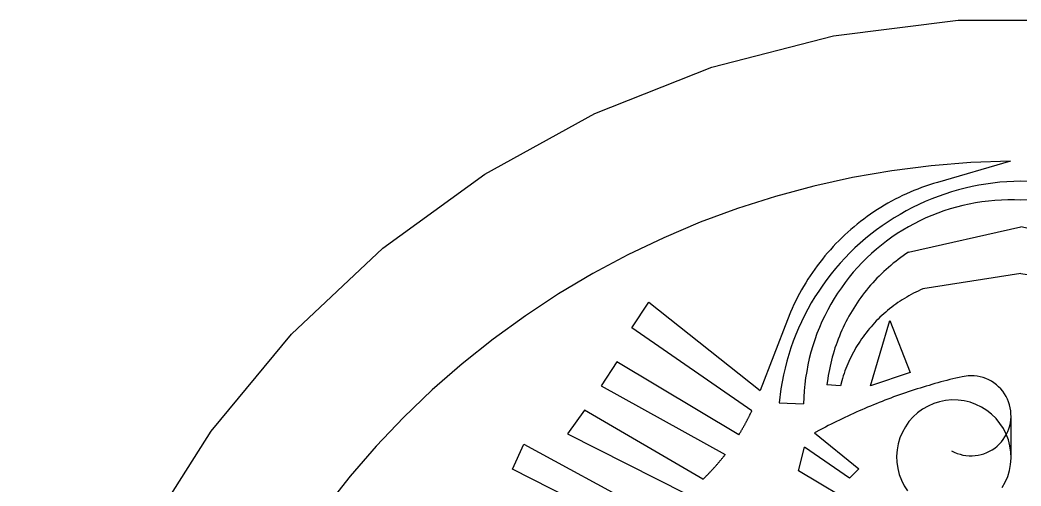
# Model space of a CAD drawing. Extents: x -25 to 325, y -25 to 325.
# Drawn here: x -25 to 150, y 243.3 to 324.7 of the extents above; entities that cross this region are included whole.
import ezdxf

# ---------------------------------------------------------------- set-up
doc = ezdxf.new("R2010")
doc.units = 0
doc.layers.get('0').update_dxf_attribs({"linetype": 'CONTINUOUS'})

msp = doc.modelspace()

# ---------------------------------------------------------------- linework, layer by layer
for p, q in [((148.160187, 299.988892), (135.379837, 296.293365)), ((130.338577, 284.115417), (150, 288.555115)), ((169.661423, 284.115417), (150, 288.555115)), ((150, 280.367035), (132.845444, 277.691559)), ((150, 280.367035), (167.154556, 277.691559)), ((81.975723, 270.910156), (84.951263, 275.373474)), ((84.951263, 275.373474), (104.40786, 259.948425)), ((109.184372, 272.297455), (104.40786, 259.948425)), ((123.706299, 260.77356), (127.063782, 272.188965)), ((127.063782, 272.188965), (130.619324, 263.077881)), ((102.947227, 256.412445), (81.975723, 270.910156)), ((79.328209, 264.95932), (76.635803, 260.752411)), ((100.673912, 252.199142), (79.328209, 264.95932)), ((130.619324, 263.077881), (123.706299, 260.77356)), ((76.635803, 260.752411), (98.304001, 248.784058)), ((118.430946, 260.770203), (116.080757, 260.92688)), ((107.717979, 257.801605), (112.007103, 257.636627)), ((73.709511, 256.508789), (70.72657, 252.407257)), ((94.402283, 244.439087), (73.69873, 256.515076)), ((148.263275, 248.308685), (148.263275, 255.539246)), ((70.72657, 252.407257), (91.475021, 241.884842)), ((113.920509, 252.541306), (121.649681, 246.279236)), ((61.090199, 246.225113), (63.091099, 250.560394)), ((63.10207, 250.554459), (86.409843, 237.955673)), ((111.129311, 245.949066), (112.156227, 250.056747)), ((119.996597, 244.626144), (112.153992, 250.047775)), ((82.850822, 235.196426), (61.090199, 246.225113)), ((124.198479, 238.13649), (111.129311, 245.949066)), ((121.649681, 246.279236), (119.996597, 244.626144))]:
    msp.add_line(p, q)
for points in [[(-12.69045, 85.578308), (-19.481606, 106.479385), (-23.599611, 128.066818), (-24.979523, 150.000137), (-23.599577, 171.933472), (-19.481537, 193.520889), (-12.690346, 214.421951), (-3.333107, 234.307053), (8.442612, 252.862564), (22.451101, 269.795898), (38.471436, 284.839935), (56.250969, 297.757507), (75.5093, 308.344818), (95.942719, 316.434967), (117.228981, 321.900299), (139.032379, 324.654694), (161.009079, 324.654663)], [(148.160187, 299.988892), (141.22023, 299.74704), (134.298477, 299.189514), (127.409271, 298.317474), (120.566917, 297.13269), (113.785591, 295.637665), (107.079353, 293.835449), (100.462105, 291.729828), (93.947578, 289.325165), (87.549278, 286.626404), (81.280464, 283.639191), (75.15416, 280.369659), (69.183044, 276.824677), (63.379501, 273.011505), (57.755562, 268.93811), (52.322891, 264.612915), (47.092751, 260.044861), (42.075985, 255.243484), (37.283001, 250.218689), (32.723728, 244.980896), (28.407629, 239.541)], [(150.000015, 296.507751), (148.769241, 296.479218), (147.53978, 296.415375), (146.312668, 296.316223), (145.088913, 296.181885), (143.869507, 296.012451), (142.655487, 295.808075), (141.44783, 295.568909), (140.247543, 295.295166), (139.055603, 294.987061), (137.873016, 294.644836), (136.700745, 294.268799), (135.539749, 293.859253), (134.390991, 293.416504), (133.255432, 292.940979), (132.134003, 292.433014), (131.027603, 291.893066), (129.93718, 291.321564), (128.863617, 290.718964), (127.807816, 290.085785), (126.770622, 289.422546), (125.752907, 288.729797), (124.755516, 288.008087), (123.779251, 287.258057), (122.824936, 286.480286), (121.893356, 285.675415), (120.985275, 284.844116), (120.10144, 283.987122), (119.242592, 283.105042), (118.409424, 282.1987), (117.602631, 281.268799), (116.822876, 280.316101), (116.070808, 279.3414), (115.347046, 278.34549), (114.652184, 277.329224), (113.986794, 276.293396), (113.351433, 275.238922), (112.746613, 274.166595), (112.172844, 273.077362), (111.630592, 271.972107), (111.120308, 270.851715), (110.642418, 269.717133), (110.197304, 268.569305), (109.785347, 267.409149), (109.406868, 266.237671), (109.062202, 265.055786), (108.751617, 263.864471), (108.47538, 262.664764), (108.233711, 261.457581), (108.02681, 260.243988), (107.717987, 257.801605)], [(135.379822, 296.293365), (134.688309, 296.086639), (134.000641, 295.867462), (133.317032, 295.635925), (132.637711, 295.392059), (131.962921, 295.136017), (131.292831, 294.867798), (130.627716, 294.587555), (129.967758, 294.295349), (129.313171, 293.991302), (128.664185, 293.675476), (128.020996, 293.348022), (127.383835, 293.008972), (126.752892, 292.658508), (126.128365, 292.296722), (125.510475, 291.923706), (124.899414, 291.539612), (124.295387, 291.144562), (123.698586, 290.738678), (123.1092, 290.322083), (122.527428, 289.894897), (121.953461, 289.457336), (121.387474, 289.00946), (120.829674, 288.551453), (120.28022, 288.083435), (119.739296, 287.605591), (119.207092, 287.118073), (118.683762, 286.621033), (118.169495, 286.114624), (117.664436, 285.59903), (117.16877, 285.074402), (116.682655, 284.540894), (116.206238, 283.998749), (115.739685, 283.448059), (115.283142, 282.889038), (114.836754, 282.321899), (114.400681, 281.746765), (113.975052, 281.163879), (113.560005, 280.573395), (113.155685, 279.975525), (112.762215, 279.370483), (112.37973, 278.758392), (112.008347, 278.139526), (111.648193, 277.514069), (111.299385, 276.882202), (110.962036, 276.244141), (110.636246, 275.600098), (110.322136, 274.950287), (110.019798, 274.294922), (109.72934, 273.634186), (109.184372, 272.297455)], [(152.460251, 296.415375), (149.999985, 296.507751)], [(150, 293.198975), (148.861694, 293.239258), (147.722687, 293.243683), (146.584106, 293.212219), (145.447083, 293.144897), (144.312744, 293.041809), (143.18222, 292.902985), (142.056625, 292.728668), (140.937088, 292.518921), (139.824707, 292.274048), (138.720596, 291.994232), (137.625854, 291.679779), (136.54155, 291.330994), (135.468781, 290.948212), (134.4086, 290.53183), (133.362076, 290.082245), (132.330215, 289.599915), (131.314072, 289.085297), (130.314651, 288.53894), (129.332932, 287.961365), (128.369904, 287.353149), (127.426514, 286.714905), (126.5037, 286.047241), (125.602379, 285.350861), (124.723442, 284.626404), (123.867767, 283.874603), (123.036201, 283.096252), (122.229576, 282.292084), (121.448677, 281.462891), (120.694298, 280.609497), (119.967178, 279.732758), (119.268036, 278.833557), (118.597572, 277.912781), (117.956451, 276.971344), (117.345314, 276.010162), (116.764755, 275.030212), (116.215363, 274.03244), (115.697678, 273.017883), (115.212212, 271.987488), (114.759445, 270.942352), (114.339836, 269.883423), (113.953796, 268.811829), (113.601707, 267.728607), (113.28392, 266.634827), (113.000755, 265.531555), (112.75248, 264.419922), (112.53936, 263.301025), (112.361588, 262.175964), (112.219353, 261.045868), (112.112793, 259.911865), (112.007088, 257.636597)], [(152.277298, 293.243683), (150, 293.198975)], [(130.338577, 284.115387), (129.879883, 283.809448), (129.426529, 283.495667), (128.978668, 283.174103), (128.536423, 282.844849), (128.099915, 282.508026), (127.669281, 282.163696), (127.244659, 281.812012), (126.826164, 281.453064), (126.413925, 281.086945), (126.008064, 280.713745), (125.608696, 280.333618), (125.21595, 279.946655), (124.829941, 279.552979), (124.450775, 279.152679), (124.078575, 278.745941), (123.713448, 278.332794), (123.355499, 277.913452), (123.004845, 277.487976), (122.661575, 277.056519), (122.325806, 276.619202), (121.997627, 276.176147), (121.677139, 275.727509), (121.364441, 275.273407), (121.059624, 274.813965), (120.762779, 274.349335), (120.473991, 273.879669), (120.193352, 273.40509), (119.920937, 272.92572), (119.656837, 272.441742), (119.401123, 271.953278), (119.153877, 271.46048), (118.915169, 270.96347), (118.685066, 270.462433), (118.463646, 269.957489), (118.250961, 269.448822), (118.047096, 268.936523), (117.852089, 268.420807), (117.666016, 267.901825), (117.488914, 267.379669), (117.320854, 266.854553), (117.16188, 266.32663), (117.012032, 265.796021), (116.871361, 265.262909), (116.739906, 264.727478), (116.617714, 264.189819), (116.504814, 263.650146), (116.401237, 263.108612), (116.307022, 262.565369), (116.222191, 262.020599), (116.080765, 260.92688)], [(132.845444, 277.691559), (132.431274, 277.510986), (132.020447, 277.322906), (131.613113, 277.12738), (131.209396, 276.9245), (130.809433, 276.714325), (130.413345, 276.496918), (130.021271, 276.272369), (129.633347, 276.04071), (129.24968, 275.802063), (128.870422, 275.556488), (128.495697, 275.304047), (128.125595, 275.044861), (127.760277, 274.778992), (127.399841, 274.506531), (127.044418, 274.22757), (126.694115, 273.9422), (126.349052, 273.650513), (126.009346, 273.3526), (125.675102, 273.048584), (125.346443, 272.738556), (125.02346, 272.422577), (124.706276, 272.1008), (124.394981, 271.773315), (124.089691, 271.440247), (123.790497, 271.101654), (123.497498, 270.757721), (123.2108, 270.408508), (122.930489, 270.054138), (122.656662, 269.694733), (122.389404, 269.330444), (122.128807, 268.961334), (121.874954, 268.587555), (121.627937, 268.209229), (121.387825, 267.826477), (121.154709, 267.439423), (120.928658, 267.048218), (120.709747, 266.652954), (120.498055, 266.253815), (120.29364, 265.850861), (120.096588, 265.444275), (119.906944, 265.03418), (119.724777, 264.620697), (119.550156, 264.203979), (119.383133, 263.784149), (119.223755, 263.361359), (119.072083, 262.93576), (118.928169, 262.507446), (118.792053, 262.07663), (118.663788, 261.643372), (118.430946, 260.770203)], [(137.876663, 249.41301), (138.351105, 249.173767), (138.842346, 248.971207), (139.347519, 248.806503), (139.863739, 248.680573), (140.388031, 248.594177), (140.917358, 248.547791), (141.448669, 248.541702), (141.978928, 248.575928), (142.505051, 248.650269), (143.024033, 248.764313), (143.532852, 248.917389), (144.02861, 249.108612), (144.508423, 249.336899), (144.969543, 249.600922), (145.409302, 249.89917), (145.82518, 250.229904), (146.214767, 250.591232), (146.575821, 250.981079), (146.906265, 251.397186), (147.204193, 251.837158), (147.467896, 252.298462), (147.695847, 252.778442), (147.886734, 253.274323), (148.039444, 253.783249), (148.153122, 254.302307), (148.227097, 254.828491), (148.260941, 255.358765), (148.254471, 255.890076), (148.207718, 256.419373), (148.120956, 256.943604), (147.994675, 257.459717), (147.829605, 257.964783), (147.626709, 258.455872), (147.387131, 258.930176), (147.112274, 259.384918), (146.803726, 259.817505), (146.463242, 260.225433), (146.092804, 260.606354), (145.694519, 260.958099), (145.270721, 261.278625), (144.823822, 261.566071), (144.356415, 261.818787), (143.871185, 262.035309), (143.370926, 262.214417), (142.858521, 262.355042), (142.336929, 262.456421), (141.809143, 262.517944), (141.278214, 262.539215), (140.747192, 262.520203), (139.697128, 262.361786)], [(139.697144, 262.361786), (139.168625, 262.238953), (138.640793, 262.113251), (138.113663, 261.984711), (137.587219, 261.853271), (137.061508, 261.719025), (136.53653, 261.581879), (136.012299, 261.441925), (135.488831, 261.299103), (134.966156, 261.153442), (134.444275, 261.004974), (133.923203, 260.853668), (133.402969, 260.699524), (132.883575, 260.542572), (132.365036, 260.382782), (131.847382, 260.220215), (131.330612, 260.05481), (130.814743, 259.886627), (130.299805, 259.715637), (129.785782, 259.54184), (129.272736, 259.365265), (128.760635, 259.185913), (128.249527, 259.003784), (127.739403, 258.818909), (127.230301, 258.631256), (126.722214, 258.440826), (126.215179, 258.24765), (125.70919, 258.051727), (125.204277, 257.853058), (124.700447, 257.651642), (124.197723, 257.44751), (123.696106, 257.240662), (123.195625, 257.031097), (122.696281, 256.818787), (122.198105, 256.60379), (121.701096, 256.386108), (121.205276, 256.16571), (120.710663, 255.942642), (120.217278, 255.716888), (119.725113, 255.488464), (119.234192, 255.25737), (118.744537, 255.023605), (118.256157, 254.787201), (117.769066, 254.548141), (117.283279, 254.306442), (116.798805, 254.062119), (116.315674, 253.815155), (115.833885, 253.565582), (115.353455, 253.3134), (114.874405, 253.058624), (113.920525, 252.54129)], [(146.73967, 243.00296), (147.263336, 243.949921), (147.681625, 244.947922), (147.989624, 245.98526), (148.183716, 247.04982), (148.261658, 248.12912), (148.222534, 249.210526), (148.066772, 250.281357), (147.796219, 251.329102), (147.414047, 252.341476), (146.924713, 253.306625), (146.333969, 254.213257), (145.648712, 255.050735), (144.876984, 255.80928), (144.027802, 256.47998), (143.11113, 257.055023), (142.13768, 257.527618), (141.118866, 257.892303), (140.06662, 258.144745), (138.993256, 258.282013), (137.911346, 258.30249), (136.833542, 258.205963), (135.772491, 257.99353), (134.740616, 257.667694), (133.749969, 257.232269), (132.81218, 256.692352), (131.938232, 256.05426), (131.138336, 255.32547), (130.421875, 254.514511), (129.797226, 253.630905), (129.271713, 252.684967), (128.851486, 251.687775), (128.541473, 250.651031), (128.345291, 249.586853), (128.265259, 248.507706), (128.302292, 247.426239), (128.455963, 246.355087), (128.724472, 245.306824), (129.104675, 244.293716), (129.592117, 243.327606), (130.181107, 242.41983)], [(100.673912, 252.199142), (100.723282, 252.279053), (100.772469, 252.35907), (100.821472, 252.439194), (100.870277, 252.519455), (100.9189, 252.599808), (100.967331, 252.680298), (101.015579, 252.76088), (101.063629, 252.841583), (101.111496, 252.922409), (101.159172, 253.003326), (101.206657, 253.084366), (101.253952, 253.165527), (101.301056, 253.24678), (101.347969, 253.328156), (101.394691, 253.409637), (101.441216, 253.491226), (101.487556, 253.572937), (101.533699, 253.654739), (101.579659, 253.736664), (101.62542, 253.818695), (101.67099, 253.900818), (101.716362, 253.983063), (101.761543, 254.065414), (101.806534, 254.147858), (101.851326, 254.230423), (101.895927, 254.31308), (101.940338, 254.395844), (101.98455, 254.478714), (102.028564, 254.561691), (102.072388, 254.644775), (102.11602, 254.727951), (102.159454, 254.811234), (102.20269, 254.894623), (102.245728, 254.978104), (102.288574, 255.061691), (102.331223, 255.14537), (102.373672, 255.229156), (102.415924, 255.313049), (102.457985, 255.397034), (102.499847, 255.481125), (102.541504, 255.565292), (102.58297, 255.649582), (102.624237, 255.733948), (102.665306, 255.818436), (102.706177, 255.903), (102.746849, 255.987656), (102.787323, 256.072418), (102.827599, 256.157288), (102.867668, 256.242218), (102.94722, 256.412415)], [(94.402275, 244.439072), (94.484756, 244.518646), (94.567009, 244.59845), (94.649025, 244.678497), (94.73082, 244.758774), (94.812378, 244.839294), (94.893707, 244.920029), (94.974808, 245.001007), (95.055672, 245.082214), (95.136307, 245.163666), (95.216705, 245.245331), (95.296867, 245.32724), (95.376801, 245.409363), (95.456497, 245.49173), (95.53595, 245.574326), (95.615173, 245.657135), (95.69416, 245.740173), (95.772903, 245.823441), (95.85141, 245.906937), (95.929672, 245.990662), (96.007698, 246.0746), (96.085487, 246.158768), (96.163033, 246.243149), (96.240334, 246.327759), (96.31739, 246.412598), (96.394211, 246.497635), (96.470779, 246.582916), (96.547112, 246.668396), (96.623192, 246.754105), (96.699028, 246.840042), (96.77462, 246.926178), (96.84996, 247.012543), (96.925056, 247.099121), (96.999901, 247.185898), (97.074501, 247.272903), (97.148849, 247.360123), (97.222946, 247.447556), (97.296791, 247.535187), (97.370384, 247.623047), (97.443733, 247.711105), (97.516823, 247.799377), (97.589661, 247.887863), (97.662239, 247.976563), (97.734573, 248.06546), (97.806648, 248.154556), (97.878464, 248.243866), (97.950027, 248.333389), (98.021332, 248.423111), (98.092384, 248.513031), (98.16317, 248.603165), (98.304008, 248.784058)]]:
    msp.add_lwpolyline(points)

doc.saveas('drawing.dxf')
